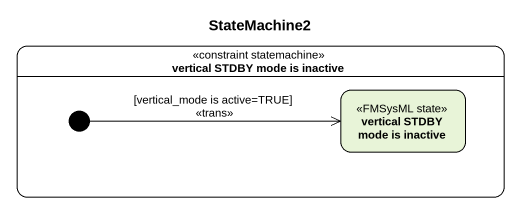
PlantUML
@startuml
title StateMachine2
hide empty description
state "vertical STDBY mode is inactive" as vertical_STDBY_mode_is <<constraint statemachine>> {
  state "vertical STDBY mode is inactive" as vertical_STDBY_mode_is_2 <<FMSysML state>>
  [*] -right-> vertical_STDBY_mode_is_2 : [vertical_mode is active=TRUE]\n<<trans>>
}
@enduml
